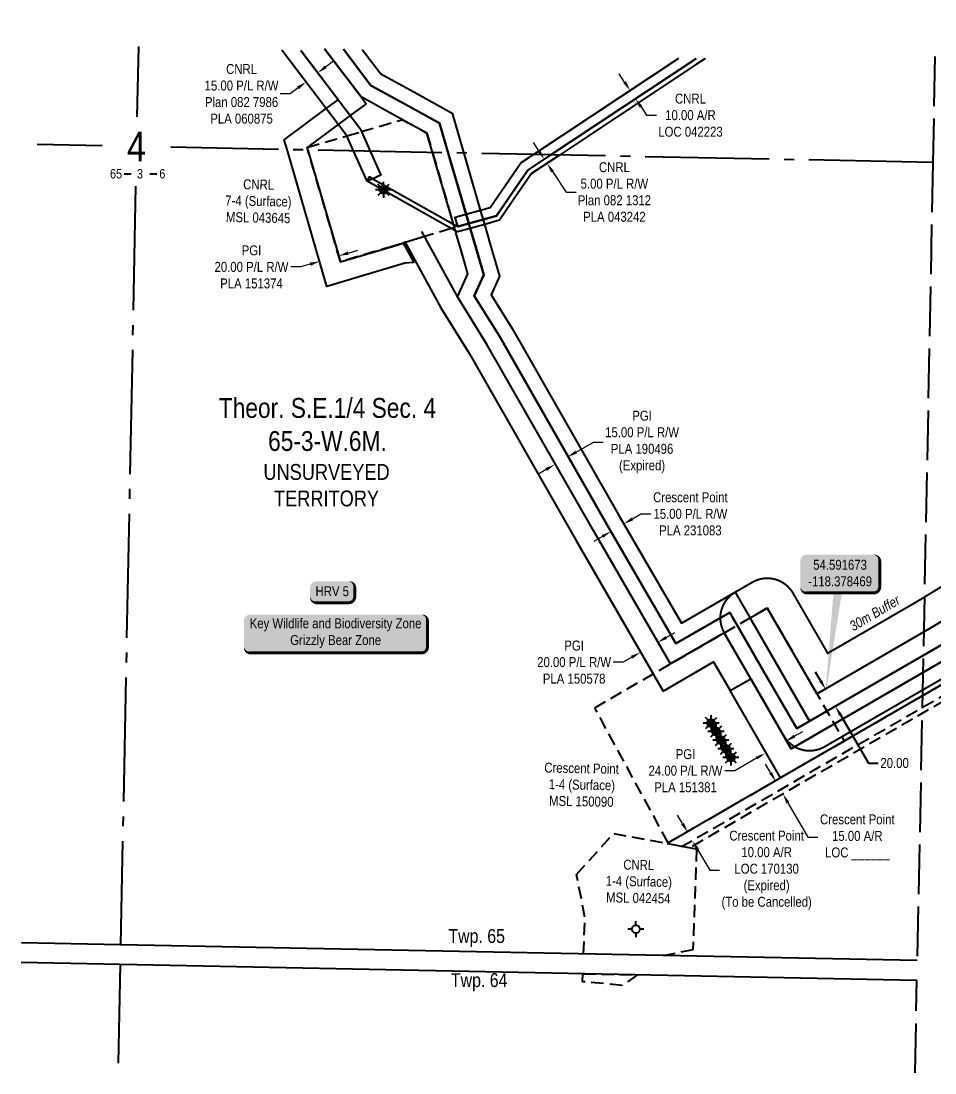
# Model space of a CAD drawing. Extents: x 409342 to 413290, y 6049802 to 6052716.
# Drawn here: x 410050 to 410971, y 6049812 to 6050872 of the extents above; entities that cross this region are included whole.
import ezdxf
from ezdxf.enums import TextEntityAlignment as Align

# ---------------------------------------------------------------- set-up
doc = ezdxf.new("R2010")
doc.units = 0
doc.header["$LTSCALE"] = 5
doc.header["$PDSIZE"] = 5
for name, pattern in [('foc-ACCESSROAD', [3.75, 2.5, -1.25]), ('foc-QUARTERLINE', [33, 25, -3, 2, -3]), ('foc-TIELINE', [1.875, 1.25, -0.625]), ('foc-UNSURVEYED', [12.5, 10, -2.5])]:
    doc.linetypes.add(name, pattern=pattern)
doc.layers.get('Defpoints').update_dxf_attribs({"color": 9})
for name, color, linetype in [('10', 1, 'Continuous'), ('9', 3, 'Continuous'), ('AS-WILDLIFE-BLOCK', 131, 'Continuous'), ('C-RW', 13, 'Continuous'), ('C-WS', 13, 'foc-ACCESSROAD'), ('CG-NOTES', 7, 'Continuous'), ('D-TXT', 6, 'Continuous'), ('DETAIL-T', 7, 'Continuous'), ('F-AR', 190, 'foc-ACCESSROAD'), ('F-RW', 190, 'Continuous'), ('F-WS', 190, 'foc-ACCESSROAD'), ('L-QSEC', 8, 'foc-QUARTERLINE'), ('L-SEC', 7, 'Continuous'), ('L-USEC', 7, 'foc-UNSURVEYED'), ('P-BUFFER-YELLOW', 50, 'foc-TIELINE'), ('P-BUFFER-YELLOW-T', 50, 'Continuous'), ('P-PROPOSED', 10, 'Continuous'), ('P-TXT', 4, 'Continuous')]:
    doc.layers.add(name, color=color, linetype=linetype)
for name, color, linetype, lineweight in [('C-AR-T', 13, 'Continuous', 9), ('C-WS-T', 13, 'Continuous', 9), ('F-AR-T', 190, 'Continuous', 9), ('F-RW-T', 190, 'Continuous', 9), ('F-WS-T', 190, 'Continuous', 9)]:
    doc.layers.add(name, color=color, linetype=linetype, lineweight=lineweight)
doc.styles.add('175L', font='ARIALN.TTF', dxfattribs={"height": 20})
doc.styles.add('80', font='ARIALN.TTF', dxfattribs={"height": 10})
doc.styles.add('80CG', font='ARIALN.TTF', dxfattribs={"height": 10})
doc.styles.add('80L', font='ARIALN.TTF', dxfattribs={"height": 10})
doc.styles.add('SIMPLEX', font='ARIALN.TTF')
doc.dimstyles.new('Compass 5 000', dxfattribs={"dimscale": 5, "dimtxt": 9, "dimasz": 2, "dimexe": 0.2, "dimexo": 0.0625, "dimgap": 0.5, "dimtad": 0, "dimtih": 1, "dimtoh": 1, "dimzin": 0, "dimdsep": 46, "dimtxsty": '80CG', "dimcen": 0.1, "dimse1": 1, "dimse2": 1, "dimclrd": 256, "dimclrt": 256, "dimaunit": 1, "dimadec": 4, "dimazin": 0, "dimtfac": 0.06, "dimtofl": 0, "dimtmove": 0, "dimatfit": 1, "dimfxl": 0.2, "dimtolj": 1, "dimtzin": 0, "dimlwd": -1, "dimarcsym": 0})

# ---------------------------------------------------------------- blocks, each defined once
blk = doc.blocks.new('*D372')
at = {"layer": 'C-AR-T', "color": 255, "transparency": 16777216}
for p, q in [((410716.5, 6050063), (410711.5, 6050071.6)), ((410731.7, 6050037.1), (410743.9, 6050016.1)), ((410743.9, 6050016.1), (410753.9, 6050016.1))]:
    blk.add_line(p, q, dxfattribs=at)
for points in [[(410718, 6050063.8), (410715.1, 6050062.2), (410721.6, 6050054.4)], [(410733.1, 6050037.9), (410730.2, 6050036.3), (410726.6, 6050045.7)]]:
    blk.add_solid(points, dxfattribs=at)
at = {"layer": 'Defpoints', "color": 0, "transparency": 16777216}
for p in [(410854.1, 6050131.9), (410859.2, 6050123.2), (410726.6, 6050045.7)]:
    blk.add_point(p, dxfattribs=at)
at = {"layer": 'C-AR-T', "color": 255, "transparency": 16777216, "insert": (410801.3, 6050016.1), "char_height": 10, "attachment_point": 5, "style": '80CG'}
blk.add_mtext('\\A1;Crescent Point\\P10.00 A/R\\PLOC 170130\\P(Expired)\\P(To be Cancelled)', dxfattribs=at)
blk = doc.blocks.new('*D373')
at = {"layer": 'Defpoints', "color": 0, "transparency": 16777216}
for p in [(410546.7, 6050498.1), (410529.4, 6050488.2), (410674, 6050235.6)]:
    blk.add_point(p, dxfattribs=at)
at = {"layer": 'F-RW-T', "color": 255, "transparency": 16777216}
for p, q in [((410700.1, 6050250.6), (410708.8, 6050255.5)), ((410656.7, 6050225.7), (410646.7, 6050225.7)), ((410665.4, 6050230.7), (410656.7, 6050225.7))]:
    blk.add_line(p, q, dxfattribs=at)
for points in [[(410699.3, 6050252), (410700.9, 6050249.1), (410691.4, 6050245.6)], [(410664.5, 6050232.1), (410666.2, 6050229.2), (410674, 6050235.6)]]:
    blk.add_solid(points, dxfattribs=at)
at = {"layer": 'F-RW-T', "color": 255, "transparency": 16777216, "insert": (410607.2, 6050225.7), "char_height": 10, "attachment_point": 5, "style": '80CG'}
blk.add_mtext('\\A1;PGI\\P20.00 P/L R/W\\PPLA 150578', dxfattribs=at)
blk = doc.blocks.new('*D374')
at = {"layer": 'Defpoints', "color": 0, "transparency": 16777216}
for p in [(410791.6, 6050196.1), (410770.8, 6050184.1), (410799.8, 6050134)]:
    blk.add_point(p, dxfattribs=at)
at = {"layer": 'F-RW-T', "color": 255, "transparency": 16777216}
for p, q in [((410829.2, 6050151), (410837.9, 6050156)), ((410791.1, 6050129), (410769.1, 6050116.3)), ((410769.1, 6050116.3), (410759.1, 6050116.3))]:
    blk.add_line(p, q, dxfattribs=at)
for points in [[(410828.4, 6050152.5), (410830.1, 6050149.6), (410820.6, 6050146)], [(410790.3, 6050130.4), (410792, 6050127.6), (410799.8, 6050134)]]:
    blk.add_solid(points, dxfattribs=at)
at = {"layer": 'F-RW-T', "color": 255, "transparency": 16777216, "insert": (410719.5, 6050116.3), "char_height": 10, "attachment_point": 5, "style": '80CG'}
blk.add_mtext('\\A1;PGI\\P24.00 P/L R/W\\PPLA 151381', dxfattribs=at)
blk = doc.blocks.new('*D375')
at = {"layer": 'Defpoints', "color": 0, "transparency": 16777216}
for p in [(410350.4, 6050630.4), (410350.7, 6050629.5), (410369.6, 6050636)]:
    blk.add_point(p, dxfattribs=at)
at = {"layer": 'F-RW-T', "color": 255, "transparency": 16777216}
for p, q in [((410379.5, 6050637.9), (410389.1, 6050640.7)), ((410331.5, 6050623.9), (410321.5, 6050623.9)), ((410341.1, 6050626.7), (410331.5, 6050623.9))]:
    blk.add_line(p, q, dxfattribs=at)
for points in [[(410379, 6050639.5), (410379.9, 6050636.3), (410369.9, 6050635.1)], [(410340.6, 6050628.3), (410341.5, 6050625.1), (410350.7, 6050629.5)]]:
    blk.add_solid(points, dxfattribs=at)
at = {"layer": 'F-RW-T', "color": 255, "transparency": 16777216, "insert": (410281.9, 6050623.9), "char_height": 10, "attachment_point": 5, "style": '80CG'}
blk.add_mtext('\\A1;PGI\\P20.00 P/L R/W\\PPLA 151374', dxfattribs=at)
blk = doc.blocks.new('*D376')
at = {"layer": 'Defpoints', "color": 0, "transparency": 16777216}
for p in [(410587.7, 6050424.9), (410657.9, 6050334.2), (410645, 6050326.6)]:
    blk.add_point(p, dxfattribs=at)
at = {"layer": 'F-RW-T', "color": 255, "transparency": 16777216}
for p, q in [((410609.3, 6050437.4), (410626.6, 6050447.5)), ((410626.6, 6050447.5), (410636.6, 6050447.5)), ((410579.1, 6050419.8), (410570.5, 6050414.8))]:
    blk.add_line(p, q, dxfattribs=at)
for points in [[(410608.5, 6050438.9), (410610.2, 6050436), (410600.7, 6050432.4)], [(410578.3, 6050421.3), (410579.9, 6050418.4), (410587.7, 6050424.9)]]:
    blk.add_solid(points, dxfattribs=at)
at = {"layer": 'F-RW-T', "color": 255, "transparency": 16777216, "insert": (410675.7, 6050447.5), "char_height": 10, "attachment_point": 5, "style": '80CG'}
blk.add_mtext('\\A1;PGI\\P15.00 P/L R/W\\PPLA 190496\\P(Expired)', dxfattribs=at)
blk = doc.blocks.new('GAS')
h = blk.add_hatch(color=255)
h.dxf.hatch_style = 1
edge = h.paths.add_edge_path()
edge.add_arc((0, 0), 0.9, 0, 360)
for p, q in [((-0.81, 0), (-1.62, 0)), ((-0.57, 0.57), (-1.14, 1.14)), ((0, 0.81), (0, 1.62)), ((0.57, 0.57), (1.14, 1.14)), ((1.62, 0), (0.81, 0)), ((-0.57, -0.57), (-1.14, -1.14)), ((0, -0.81), (0, -1.62)), ((1.14, -1.14), (0.57, -0.57))]:
    blk.add_line(p, q)
blk.add_circle((0, 0), 0.8)
blk = doc.blocks.new('GABD')
for p, q in [((-0.81, 0), (-1.62, 0)), ((0, 0.81), (0, 1.62)), ((1.62, 0), (0.81, 0)), ((0, -0.81), (0, -1.62))]:
    blk.add_line(p, q)
blk.add_circle((0, 0), 0.8)
blk = doc.blocks.new('*D379')
at = {"layer": 'Defpoints', "color": 0, "transparency": 16777216}
for p in [(410641, 6050363.2), (410654, 6050370.8), (410657.3, 6050365)]:
    blk.add_point(p, dxfattribs=at)
at = {"layer": 'F-RW-T', "color": 255, "transparency": 16777216}
for p, q in [((410666, 6050370), (410674.6, 6050375.1)), ((410674.6, 6050375.1), (410684.6, 6050375.1)), ((410635.7, 6050352.4), (410627.1, 6050347.4))]:
    blk.add_line(p, q, dxfattribs=at)
for points in [[(410665.1, 6050371.5), (410666.8, 6050368.6), (410657.3, 6050365)], [(410634.9, 6050353.8), (410636.6, 6050351), (410644.4, 6050357.4)]]:
    blk.add_solid(points, dxfattribs=at)
at = {"layer": 'F-RW-T', "color": 255, "transparency": 16777216, "insert": (410724.4, 6050375.1), "char_height": 10, "attachment_point": 5, "style": '80CG'}
blk.add_mtext('\\A1;Crescent Point\\P15.00 P/L R/W\\PPLA 231083', dxfattribs=at)
blk = doc.blocks.new('*D380')
at = {"layer": 'Defpoints', "color": 0, "transparency": 16777216}
for p in [(410591.2, 6050741.8), (410593.9, 6050737.6), (410579.9, 6050728.3)]:
    blk.add_point(p, dxfattribs=at)
at = {"layer": 'F-RW-T', "color": 255, "transparency": 16777216}
for p, q in [((410571.6, 6050740.9), (410566.1, 6050749.2)), ((410585.4, 6050720), (410599.1, 6050699.4)), ((410599.1, 6050699.4), (410609.1, 6050699.4))]:
    blk.add_line(p, q, dxfattribs=at)
for points in [[(410573, 6050741.8), (410570.2, 6050739.9), (410577.1, 6050732.5)], [(410586.8, 6050720.9), (410584, 6050719.1), (410579.9, 6050728.3)]]:
    blk.add_solid(points, dxfattribs=at)
at = {"layer": 'F-RW-T', "color": 255, "transparency": 16777216, "insert": (410647.8, 6050699.4), "char_height": 10, "attachment_point": 5, "style": '80CG'}
blk.add_mtext('\\A1;CNRL \\P5.00 P/L R/W\\PPlan 082 1312\\PPLA 043242', dxfattribs=at)
blk = doc.blocks.new('*D381')
at = {"layer": 'Defpoints', "color": 0, "transparency": 16777216}
for p in [(410659.6, 6050799.2), (410665.1, 6050790.8), (410669.1, 6050793.4)]:
    blk.add_point(p, dxfattribs=at)
at = {"layer": 'F-AR-T', "color": 255, "transparency": 16777216}
for p, q in [((410658.1, 6050810.2), (410652.5, 6050818.5)), ((410674.7, 6050785.1), (410680.2, 6050776.8)), ((410680.2, 6050776.8), (410690.2, 6050776.8))]:
    blk.add_line(p, q, dxfattribs=at)
for points in [[(410659.5, 6050811.1), (410656.7, 6050809.2), (410663.6, 6050801.8)], [(410676, 6050786), (410673.3, 6050784.2), (410669.1, 6050793.4)]]:
    blk.add_solid(points, dxfattribs=at)
at = {"layer": 'F-AR-T', "color": 255, "transparency": 16777216, "insert": (410724.5, 6050776.8), "char_height": 10, "attachment_point": 5, "style": '80CG'}
blk.add_mtext('\\A1;CNRL\\P10.00 A/R\\PLOC 042223', dxfattribs=at)
blk = doc.blocks.new('*D386')
at = {"layer": 'Defpoints', "color": 0, "transparency": 16777216}
for p in [(410336.9, 6050810.4), (410338.6, 6050808.2), (410350.5, 6050817.2)]:
    blk.add_point(p, dxfattribs=at)
at = {"layer": 'F-RW-T', "color": 255, "transparency": 16777216}
for p, q in [((410356.7, 6050825.5), (410364.7, 6050831.6)), ((410320.9, 6050798.3), (410310.9, 6050798.3)), ((410328.9, 6050804.4), (410320.9, 6050798.3))]:
    blk.add_line(p, q, dxfattribs=at)
for points in [[(410355.7, 6050826.8), (410357.8, 6050824.2), (410348.8, 6050819.5)], [(410327.9, 6050805.7), (410329.9, 6050803), (410336.9, 6050810.4)]]:
    blk.add_solid(points, dxfattribs=at)
at = {"layer": 'F-RW-T', "color": 255, "transparency": 16777216, "insert": (410271.9, 6050798.3), "char_height": 10, "attachment_point": 5, "style": '80CG'}
blk.add_mtext('\\A1;CNRL \\P15.00 P/L R/W\\PPlan 082 7986\\PPLA 060875', dxfattribs=at)
blk = doc.blocks.new('*D389')
at = {"layer": 'Defpoints', "color": 0, "transparency": 16777216}
for p in [(410928.5, 6050237.8), (410938.6, 6050220.5), (410860.7, 6050198.4)]:
    blk.add_point(p, dxfattribs=at)
at = {"layer": 'P-TXT', "color": 255, "transparency": 16777216}
for p, q in [((410855.7, 6050207.1), (410850.6, 6050215.7)), ((410875.7, 6050172.5), (410903.9, 6050124)), ((410903.9, 6050124), (410913.9, 6050124))]:
    blk.add_line(p, q, dxfattribs=at)
for points in [[(410857.1, 6050207.9), (410854.2, 6050206.3), (410860.7, 6050198.4)], [(410877.2, 6050173.3), (410874.3, 6050171.7), (410870.7, 6050181.1)]]:
    blk.add_solid(points, dxfattribs=at)
at = {"layer": 'P-TXT', "color": 255, "transparency": 16777216, "insert": (410930.3, 6050124), "char_height": 10, "attachment_point": 5, "style": '80CG'}
blk.add_mtext('\\A1;20.00', dxfattribs=at)
blk = doc.blocks.new('*U390')
h = blk.add_hatch(color=255)
edge = h.paths.add_edge_path()
edge.add_line((-86.5, -20), (86.5, -20))
edge.add_arc((86.5, -14), 6, 270, 360)
edge.add_line((92.5, -14), (92.5, 12.5))
edge.add_arc((86.5, 12.5), 6, 0, 90)
edge.add_line((86.5, 18.5), (-86.5, 18.5))
edge.add_arc((-86.5, 12.5), 6, 90, 180)
edge.add_line((-92.5, 12.5), (-92.5, -14))
edge.add_arc((-86.5, -14), 6, 180, 270)
at = {"color": 131, "flags": 128}
blk.add_lwpolyline([(-86.5, -20, 3, 3, 0), (86.5, -20, 3, 3, 0.414214), (92.5, -14, 3, 3, 0), (92.5, 12.5, 3, 0, 0.414214), (86.5, 18.5, 0, 0, 0), (-86.5, 18.5, 0, 0, 0.414214), (-92.5, 12.5, 0, 0, 0), (-92.5, -14, 0, 3, 0.414214)], format="xyseb", close=True, dxfattribs=at)
at = {"color": 131, "style": '80'}
blk.add_attdef('ENTER_TEXT_001', (-36, -5), '', height=10, dxfattribs=at)
blk = doc.blocks.new('*D391')
at = {"layer": 'Defpoints', "color": 0, "transparency": 16777216}
for p in [(410802.6, 6050101.3), (410810.1, 6050088.3), (410817.8, 6050092.7)]:
    blk.add_point(p, dxfattribs=at)
at = {"layer": 'F-AR-T', "color": 255, "transparency": 16777216}
for p, q in [((410805.3, 6050114.4), (410800.2, 6050123)), ((410822.8, 6050084.1), (410842.9, 6050049.2)), ((410842.9, 6050049.2), (410852.9, 6050049.2))]:
    blk.add_line(p, q, dxfattribs=at)
for points in [[(410806.7, 6050115.2), (410803.8, 6050113.5), (410810.3, 6050105.7)], [(410824.2, 6050084.9), (410821.3, 6050083.2), (410817.8, 6050092.7)]]:
    blk.add_solid(points, dxfattribs=at)
at = {"layer": 'F-AR-T', "color": 255, "transparency": 16777216, "insert": (410892.7, 6050049.2), "char_height": 10, "attachment_point": 5, "style": '80CG'}
blk.add_mtext('\\A1;Crescent Point\\P15.00 A/R^JLOC ______', dxfattribs=at)
blk = doc.blocks.new('*U541')
h = blk.add_hatch(color=254)
edge = h.paths.add_edge_path()
edge.add_line((-34, -20), (34, -20))
edge.add_arc((34, -14), 6, 270, 360)
edge.add_line((40, -14), (40, 12.5))
edge.add_arc((34, 12.5), 6, 0, 90)
edge.add_line((34, 18.5), (-34, 18.5))
edge.add_arc((-34, 12.5), 6, 90, 180)
edge.add_line((-40, 12.5), (-40, -14))
edge.add_arc((-34, -14), 6, 180, 270)
at = {"color": 1, "flags": 128}
blk.add_lwpolyline([(-34, -20, 3, 3, 0), (34, -20, 3, 3, 0.414214), (40, -14, 3, 3, 0), (40, 12.5, 3, 0, 0.414214), (34, 18.5, 0, 0, 0), (-34, 18.5, 0, 0, 0.414214), (-40, 12.5, 0, 0, 0), (-40, -14, 0, 3, 0.414214)], format="xyseb", close=True, dxfattribs=at)
at = {"color": 254, "flags": 128}
blk.add_lwpolyline([(-15.2, -126.2, 0, 10, 0), (0, 0, 5, 5, 0)], format="xyseb", dxfattribs=at)
at = {"color": 1, "style": '80'}
blk.add_attdef('ENTER_TEXT_001', (-36, -5), '', height=10, dxfattribs=at)
blk = doc.blocks.new('*U544')
h = blk.add_hatch(color=254)
edge = h.paths.add_edge_path()
edge.add_line((-16.5, -11.5), (16.5, -11.5))
edge.add_arc((16.5, -5.5), 6, 270, 360)
edge.add_line((22.5, -5.5), (22.5, 4))
edge.add_arc((16.5, 4), 6, 0, 90)
edge.add_line((16.5, 10), (-16.5, 10))
edge.add_arc((-16.5, 4), 6, 90, 180)
edge.add_line((-22.5, 4), (-22.5, -5.5))
edge.add_arc((-16.5, -5.5), 6, 180, 270)
at = {"color": 1, "flags": 128}
blk.add_lwpolyline([(-16.5, -11.5, 3, 3, 0), (16.5, -11.5, 3, 3, 0.414214), (22.5, -5.5, 3, 3, 0), (22.5, 4, 3, 0, 0.414214), (16.5, 10, 0, 0, 0), (-16.5, 10, 0, 0, 0.414214), (-22.5, 4, 0, 0, 0), (-22.5, -5.5, 0, 3, 0.414214)], format="xyseb", close=True, dxfattribs=at)
blk.add_lwpolyline([(-15.9, 0, 0, 10, 0), (0, 0, 5, 5, 0)], format="xyseb", dxfattribs=at)
at = {"color": 1, "style": '80'}
blk.add_attdef('ENTER_TEXT_001', (-36, -5), '', height=10, dxfattribs=at)

msp = doc.modelspace()

# ---------------------------------------------------------------- linework, layer by layer
at = {"layer": '9', "color": 255}
for p, q in [((410160.774, 6050717.353), (410153.571, 6050717.353)), ((410186.549, 6050717.353), (410179.346, 6050717.353))]:
    msp.add_line(p, q, dxfattribs=at)
at = {"layer": 'C-RW', "color": 255, "flags": 128}
msp.add_lwpolyline([(410393.592, 6050843.122), (410412.363, 6050818.421), (410448.473, 6050798.591), (410484.152, 6050779.008), (410493.296, 6050747.607), (410514.302, 6050675.513), (410515.342, 6050671.945), (410516.298, 6050668.659), (410516.737, 6050667.152), (410522.334, 6050647.945), (410531.993, 6050614.789), (410523.536, 6050595.974), (410544.688, 6050561.913), (410652.921, 6050372.572), (410715.296, 6050264.84), (410769.592, 6050296.22), (410811.275, 6050224.071), (410844.608, 6050166.407), (410831.628, 6050158.903), (410798.292, 6050216.57), (410764.111, 6050275.735), (410709.827, 6050244.362), (410639.925, 6050365.096), (410531.806, 6050554.235), (410506.589, 6050594.843), (410516.053, 6050615.898), (410478.901, 6050743.412), (410471.493, 6050768.852), (410402.354, 6050806.812), (410374.582, 6050843.356)], dxfattribs=at)
at = {"layer": 'C-WS', "color": 255}
msp.add_lwpolyline([(410627.95, 6050179.755), (410758.71, 6050255.28), (410801.987, 6050280.276), (410879.477, 6050146.115), (410827.543, 6050116.119), (410702.038, 6050043.629), (410627.936, 6050179.759)], dxfattribs=at)
at = {"layer": 'Defpoints', "color": 6}
msp.add_line((410826.15, 6050138.42), (410785.31, 6050209.07), dxfattribs=at)
at = {"layer": 'F-AR', "color": 255, "flags": 128}
for points in [[(411899.593, 6050515.241), (411893.06, 6050515.421), (411830.917, 6050514.468), (411785.082, 6050516.47), (411707.892, 6050493.035), (411590.836, 6050455.651), (411409.067, 6050397.304), (411175.067, 6050322.236), (410996.186, 6050213.613, -0.00541445), (410995.814, 6050213.392), (410815.385, 6050109.108), (410701.028, 6050043.046), (410701.154, 6050043.022), (410723.675, 6050038.813), (410822.888, 6050096.127), (411003.317, 6050200.411, 0.00541445), (411003.968, 6050200.797), (411181.334, 6050308.501), (411413.649, 6050383.028), (411595.408, 6050441.372), (411711.486, 6050478.443), (411786.987, 6050501.379), (411830.705, 6050499.469), (411893.29, 6050500.43), (411899.593, 6050500.256)], [(411893.06, 6050515.421), (411830.917, 6050514.468), (411785.082, 6050516.47), (411707.892, 6050493.035), (411590.836, 6050455.651), (411409.067, 6050397.304), (411175.067, 6050322.236), (410996.186, 6050213.613, -0.00541445), (410995.814, 6050213.392), (410815.385, 6050109.108), (410701.028, 6050043.046), (410701.154, 6050043.022), (410716.253, 6050040.2), (410820.514, 6050100.43), (411000.942, 6050204.714, 0.00541445), (411001.501, 6050205.045), (411179.372, 6050313.056), (411412.248, 6050387.763), (411594.011, 6050446.108), (411710.991, 6050483.467), (411786.478, 6050506.385), (411830.902, 6050504.445), (411893.34, 6050505.403), (411899.593, 6050505.231)]]:
    msp.add_lwpolyline(points, format="xyb", dxfattribs=at)
at = {"layer": 'F-RW', "color": 255}
for points in [[(410331.743, 6050841.895), (410391.128, 6050763.752), (410392.695, 6050760.255), (410401.556, 6050740.471), (410412.346, 6050716.395), (410404.208, 6050712.854), (410398.459, 6050710.353), (410384.934, 6050740.802), (410378.177, 6050756.026), (410312.677, 6050842.274)], [(410355.572, 6050843.591), (410392.344, 6050795.204), (410397.555, 6050788.346), (410381.475, 6050776.453), (410369.428, 6050767.544), (410338.044, 6050744.333), (410338.803, 6050741.722), (410371.606, 6050629.133), (410425.009, 6050644.984), (410434.853, 6050647.986), (410445.583, 6050628.521), (410436.517, 6050627.707), (410358.042, 6050604.194), (410317.852, 6050742.139), (410314.945, 6050752.123), (410357.332, 6050783.472), (410369.374, 6050792.376), (410331.742, 6050841.895)], [(410739.137, 6050833.798), (410738.833, 6050833.596), (410730.499, 6050828.078), (410609.659, 6050748.061), (410592.474, 6050736.674), (410564.126, 6050717.91), (410543.38, 6050687.697), (410531.88, 6050670.949), (410517.077, 6050666.844), (410502.404, 6050662.775), (410489.445, 6050659.181), (410487.509, 6050660.269), (410483.355, 6050662.605), (410398.459, 6050710.353), (410400.91, 6050714.71), (410404.208, 6050712.854), (410485.512, 6050667.126), (410490.098, 6050664.547), (410501.063, 6050667.597), (410515.672, 6050671.643), (410528.789, 6050675.283), (410560.555, 6050721.542), (410583.681, 6050736.848), (410727.738, 6050832.246), (410730.344, 6050833.972)], [(410730.344, 6050833.972), (410727.738, 6050832.246), (410583.682, 6050736.848), (410560.555, 6050721.542), (410528.789, 6050675.283), (410490.098, 6050664.547), (410487.424, 6050674.182), (410522.609, 6050683.946), (410553.413, 6050728.804), (410566.09, 6050737.198), (410712.643, 6050834.324)], [(410436.26, 6050649.89), (410472.98, 6050582.65), (410501.75, 6050536.32), (410609.6, 6050347.65), (410697.067, 6050196.578), (410747.86, 6050225.94), (410764.54, 6050197.07), (410785.31, 6050209.07), (410758.627, 6050255.255), (410704.358, 6050223.884), (410626.928, 6050357.619), (410518.925, 6050546.557), (410490.258, 6050592.722), (410453.805, 6050659.472)]]:
    msp.add_lwpolyline(points, dxfattribs=at)
at = {"layer": 'F-RW', "color": 255, "flags": 128}
for points in [[(410785.31, 6050209.07), (410826.15, 6050138.42), (410985.81, 6050230.7), (411166.71, 6050340.55), (411402.96, 6050416.34), (411584.74, 6050474.69), (411703.1, 6050512.49), (411711.07, 6050513.89), (411827.97, 6050534.4), (411831.57, 6050534.45), (411893.22, 6050535.4), (411893.539, 6050535.391), (411899.593, 6050535.224)], [(410996.001, 6050213.5), (410815.385, 6050109.108), (410764.541, 6050197.064), (410785.31, 6050209.07), (410826.15, 6050138.42), (410985.81, 6050230.7)]]:
    msp.add_lwpolyline(points, dxfattribs=at)
at = {"layer": 'F-WS', "color": 255}
for points in [[(410425.009, 6050644.984), (410371.606, 6050629.133), (410338.803, 6050741.722), (410338.044, 6050744.333), (410378.177, 6050756.026), (410392.695, 6050760.255), (410434.045, 6050772.303), (410458.834, 6050758.697), (410464.507, 6050739.218), (410485.512, 6050667.126), (410486.55, 6050663.562), (410483.355, 6050662.605), (410454.359, 6050653.919), (410444.608, 6050651), (410434.853, 6050647.986), (410425.009, 6050644.984)], [(410701.154, 6050043.022), (410701.611, 6050042.937), (410715.593, 6050040.324), (410716.712, 6050040.114), (410717.608, 6050039.947), (410730.661, 6050037.508), (410727.018, 6049935.962), (410698.425, 6049930.109), (410616.767, 6049931.731), (410618.096, 6049968.72), (410609.675, 6050011.833), (410647.115, 6050053.12), (410701.154, 6050043.022)], [(410671.242, 6049910.536), (410655.581, 6049900.013), (410615.762, 6049903.769), (410616.044, 6049911.633), (410671.242, 6049910.536)]]:
    msp.add_lwpolyline(points, close=True, dxfattribs=at)
at = {"layer": 'L-QSEC', "color": 255}
for p, q in [((410167.847, 6050845.907), (410166.447, 6050775.153)), ((410131.334, 6050745.857), (410065.875, 6050747.159)), ((410968.895, 6050729.209), (410200.572, 6050744.481)), ((410165.063, 6050705.198), (410149.946, 6049941.032)), ((410149.55, 6049920.927), (410147.593, 6049821.701))]:
    msp.add_line(p, q, dxfattribs=at)
at = {"layer": 'L-SEC', "color": 255}
for p, q in [((410149.946, 6049941.032), (410049.967, 6049943.02)), ((410953.135, 6049925.059), (410149.946, 6049941.032)), ((410149.55, 6049920.927), (410049.57, 6049922.916)), ((410952.741, 6049904.954), (410149.55, 6049920.927))]:
    msp.add_line(p, q, dxfattribs=at)
at = {"layer": 'L-USEC', "color": 255}
for p, q in [((410970.989, 6050835.998), (410968.895, 6050729.209)), ((410968.895, 6050729.209), (410953.135, 6049925.059)), ((410950.917, 6049811.784), (410952.741, 6049904.954))]:
    msp.add_line(p, q, dxfattribs=at)
at = {"layer": 'P-BUFFER-YELLOW', "const_width": 1.999}
msp.add_lwpolyline([(411428.918, 6050579.549), (411469.41, 6050453.418, -0.41422327), (411450.023, 6050415.7), (411407.545, 6050402.065), (411172.977, 6050326.815), (410993.731, 6050217.969, -0.00541445), (410993.172, 6050217.638), (410859.614, 6050140.444, -0.41422681), (410818.646, 6050151.402), (410758.632, 6050255.247, -0.41421356), (410769.591, 6050296.214), (410786.899, 6050306.217, -0.41421356), (410827.867, 6050295.258), (410862.872, 6050234.687), (410952.689, 6050286.599), (411136.522, 6050398.23, -0.05889166), (411142.926, 6050401.153), (411377.995, 6050476.564), (411352.78, 6050555.107, -0.41421356), (411372.166, 6050592.825), (411391.2, 6050598.935, -0.41421356)], format="xyb", close=True, dxfattribs=at)

# ---------------------------------------------------------------- block references
at = {"layer": 'AS-WILDLIFE-BLOCK'}
ref = msp.add_blockref('*U390', (410366.857, 6050255.023), dxfattribs=at)
ref.add_attrib('ENTER_TEXT_001', 'Key Wildlife and Biodiversity Zone', (410280.083, 6050259.83), dxfattribs={"layer": '0', "color": 131, "height": 10, "style": '80'})
ref.add_attrib('ENTER_TEXT_002', 'Grizzly Bear Zone', (410320.946, 6050242.986), dxfattribs={"layer": '0', "color": 131, "height": 10, "style": '80'})
at = {"layer": 'CG-NOTES'}
ref = msp.add_blockref('*U544', (410363.549, 6050297.124), dxfattribs=dict(at, xscale=0.9995596, yscale=0.9995596, zscale=0.9995596))
ref.add_attrib('ENTER_TEXT_001', 'HRV 5', (410346.49, 6050292.212), dxfattribs={"layer": '0', "color": 1, "height": 9.9956, "style": '80'})
at = {"layer": 'Defpoints'}
for name, p, xscale, yscale, zscale in [('GAS', (410415.116, 6050701.498), 4.997797999999992, 4.997797999999992, 4.997797999999992), ('GAS', (410745.261, 6050164.346), 4.997797999999992, 4.997797999999992, 4.997797999999992), ('GAS', (410750.264, 6050155.788), 4.997797999999992, 4.997797999999992, 4.997797999999992), ('GAS', (410755.2, 6050147.121), 4.997797999999992, 4.997797999999992, 4.997797999999992), ('GAS', (410760.265, 6050138.451), 4.997797999999992, 4.997797999999992, 4.997797999999992), ('GAS', (410765.266, 6050129.782), 4.997797999999992, 4.997797999999992, 4.997797999999992), ('GABD', (410669.45, 6049956.65), 4.997810549999897, 4.997810549999897, 4.997810549999897)]:
    msp.add_blockref(name, p, dxfattribs=dict(at, xscale=xscale, yscale=yscale, zscale=zscale))

# ---------------------------------------------------------------- texts
at = {"layer": '10', "color": 255, "style": 'SIMPLEX'}
msp.add_attdef('4', text='', height=29.987, dxfattribs=at).set_placement((410165.854, 6050745.171), align=Align.MIDDLE)
at = {"layer": '10', "color": 255, "style": '80L'}
msp.add_attdef('65', text='', height=9.496, dxfattribs=at).set_placement((410151.426, 6050717.815), align=Align.MIDDLE_RIGHT)
msp.add_attdef('3', text='', height=9.496, dxfattribs=at).set_placement((410169.475, 6050717.815), align=Align.MIDDLE_CENTER)
msp.add_attdef('6', text='', height=9.496, dxfattribs=at).set_placement((410189.012, 6050717.815), align=Align.MIDDLE_LEFT)
at = {"layer": 'C-WS-T', "color": 255, "insert": (410575.824, 6050124.576), "char_height": 9.99564, "attachment_point": 1, "rotation": 358.877107, "style": '80'}
msp.add_mtext_dynamic_manual_height_columns('\\pi1.4515;Crescent Point\\P\\pi6.2482;1-4 (Surface)\\P\\pi6.9368;MSL 150090', width=77.39305, gutter_width=45, heights=[0], dxfattribs=at)
at = {"layer": 'D-TXT', "color": 255, "char_height": 14, "attachment_point": 1, "style": '80L'}
for s, width, insert in [('Twp. 65', 113.04398, (410480.433, 6049956.79)), ('Twp. 64', 112.79569, (410482.957, 6049912.322))]:
    msp.add_mtext_dynamic_manual_height_columns(s, width=width, gutter_width=47.5, heights=[0], dxfattribs=dict(at, insert=insert))
at = {"layer": 'F-WS-T', "color": 255, "char_height": 9.99564, "attachment_point": 1, "rotation": 358.877107, "style": '80'}
for s, width, insert in [('\\pi18.02;CNRL\\P\\pi0.31248;7-4 (Surface)\\P\\pi1.308;MSL 043645', 66.22391, (410255.62, 6050712.632)), ('\\pi57.015;CNRL\\P\\pi39.659;1-4 (Surface)\\P\\pi40.347;MSL 042454', 144.21392, (410599.846, 6050027.894))]:
    msp.add_mtext_dynamic_manual_height_columns(s, width=width, gutter_width=45, heights=[0], dxfattribs=dict(at, insert=insert))

# ---------------------------------------------------------------- dimensions: what is measured, and where the dimension line sits
at = {"layer": 'C-AR-T', "color": 255}
dim = msp.add_linear_dim(base=(410726.615, 6050045.727), p1=(410854.1, 6050131.86), p2=(410859.151, 6050123.222), angle=300.315348, text='Crescent Point\\P10.00 A/R\\PLOC 170130\\P(Expired)\\P(To be Cancelled)', dimstyle='Compass 5 000', override={"dimclrd": 255, "dimclrt": 255}, dxfattribs=at)
dim.commit()
dim.dimension.update_dxf_attribs({"geometry": '*D372', "text_midpoint": (410801.264, 6050016.111), "dimtype": 161})
at = {"layer": 'F-AR-T', "color": 255}
dim = msp.add_aligned_dim(p1=(410659.575, 6050799.154), p2=(410665.121, 6050790.78), distance=4.819, text='CNRL\\P10.00 A/R\\PLOC 042223', dimstyle='Compass 5 000', override={"dimclrd": 255, "dimclrt": 255}, dxfattribs=at)
dim.commit()
dim.dimension.update_dxf_attribs({"geometry": '*D381', "text_midpoint": (410724.482, 6050776.765)})
dim = msp.add_linear_dim(base=(410817.756, 6050092.736), p1=(410802.566, 6050101.275), p2=(410810.067, 6050088.293), angle=300.022161, text='Crescent Point\\P15.00 A/R^JLOC ______', dimstyle='Compass 5 000', override={"dimclrd": 255, "dimclrt": 255}, dxfattribs=at)
dim.commit()
dim.dimension.update_dxf_attribs({"geometry": '*D391', "text_midpoint": (410892.688, 6050049.179), "dimtype": 161})
at = {"layer": 'F-RW-T', "color": 255}
for base, p1, p2, angle, text, picture, middle in [((410336.867, 6050810.421), (410350.493, 6050817.222), (410338.576, 6050808.172), 217.214061, 'CNRL \\P15.00 P/L R/W\\PPlan 082 7986\\PPLA 060875', '*D386', (410271.854, 6050798.325)), ((410579.907, 6050728.347), (410591.174, 6050741.81), (410593.936, 6050737.642), 303.529092, 'CNRL \\P5.00 P/L R/W\\PPlan 082 1312\\PPLA 043242', '*D380', (410647.765, 6050699.44)), ((410587.737, 6050424.864), (410657.931, 6050334.156), (410644.97, 6050326.606), 210.219651, 'PGI\\P15.00 P/L R/W\\PPLA 190496\\P(Expired)', '*D376', (410675.699, 6050447.508)), ((410674.049, 6050235.641), (410546.716, 6050498.13), (410529.363, 6050488.188), 209.80869, 'PGI\\P20.00 P/L R/W\\PPLA 150578', '*D373', (410607.156, 6050225.698)), ((410799.779, 6050134.004), (410791.591, 6050196.14), (410770.81, 6050184.129), 210.024971, 'PGI\\P24.00 P/L R/W\\PPLA 151381', '*D374', (410719.53, 6050116.256))]:
    dim = msp.add_linear_dim(base=base, p1=p1, p2=p2, angle=angle, text=text, dimstyle='Compass 5 000', override={"dimclrd": 255, "dimclrt": 255}, dxfattribs=at)
    dim.commit()
    dim.dimension.update_dxf_attribs({"geometry": picture, "text_midpoint": middle, "dimtype": 161})
for p1, p2, distance, text, picture, middle in [((410369.626, 6050635.962), (410350.417, 6050630.365), 0.859, 'PGI\\P20.00 P/L R/W\\PPLA 151374', '*D375', (410281.916, 6050623.946)), ((410640.993, 6050363.24), (410653.955, 6050370.79), -6.712, 'Crescent Point\\P15.00 P/L R/W\\PPLA 231083', '*D379', (410724.377, 6050375.056))]:
    dim = msp.add_aligned_dim(p1=p1, p2=p2, distance=distance, text=text, dimstyle='Compass 5 000', override={"dimclrd": 255, "dimclrt": 255}, dxfattribs=at)
    dim.commit()
    dim.dimension.update_dxf_attribs({"geometry": picture, "text_midpoint": middle})
at = {"layer": 'P-TXT'}
dim = msp.add_linear_dim(base=(410860.68, 6050198.438), p1=(410938.555, 6050220.513), p2=(410928.522, 6050237.804), angle=120.124644, text='20.00', dimstyle='Compass 5 000', override={"dimclrd": 255, "dimclrt": 255}, dxfattribs=at)
dim.commit()
dim.dimension.update_dxf_attribs({"geometry": '*D389', "text_midpoint": (410930.282, 6050123.969), "dimtype": 161})

# ---------------------------------------------------------------- next in the draw order: texts
at = {"layer": 'Defpoints', "color": 3, "insert": (410358.498, 6050491.852), "char_height": 20, "width": 229.27718, "attachment_point": 2, "style": '175L', "bg_fill": 3, "box_fill_scale": 1.15, "bg_fill_color": 256, "bg_fill_true_color": 256, "bg_fill_transparency": 0}
msp.add_mtext('Theor. S.E.1/4 Sec. 4 \\P65-3-W.6M.', dxfattribs=at)
at = {"layer": 'Defpoints', "color": 3, "insert": (410357.577, 6050403.882), "char_height": 16, "attachment_point": 5, "style": '80L', "bg_fill": 3, "box_fill_scale": 1.15, "bg_fill_color": 256, "bg_fill_true_color": 256, "bg_fill_transparency": 0}
msp.add_mtext_dynamic_manual_height_columns('UNSURVEYED TERRITORY', width=126.41375, gutter_width=47.5, heights=[0], dxfattribs=at)

# ---------------------------------------------------------------- next in the draw order: linework, layer by layer
at = {"layer": 'F-RW', "color": 255, "flags": 128}
for points in [[(410985.81, 6050230.7), (410826.15, 6050138.42), (410785.31, 6050209.07), (410758.63, 6050255.25), (410704.358, 6050223.884), (410626.928, 6050357.619), (410518.925, 6050546.557), (410490.258, 6050592.722), (410489.676, 6050593.787), (410500.113, 6050617.007), (410493.544, 6050639.557), (410487.948, 6050658.764), (410487.509, 6050660.269), (410486.55, 6050663.562), (410485.512, 6050667.126), (410464.507, 6050739.218), (410458.834, 6050758.697), (410434.045, 6050772.303), (410392.344, 6050795.204), (410355.572, 6050843.591)], [(410374.582, 6050843.356), (410402.354, 6050806.812), (410441.259, 6050785.447), (410471.493, 6050768.852), (410478.901, 6050743.412), (410499.907, 6050671.319), (410500.946, 6050667.753), (410501.904, 6050664.464), (410502.343, 6050662.958), (410507.939, 6050643.751), (410516.053, 6050615.898), (410506.589, 6050594.843), (410531.806, 6050554.235), (410639.925, 6050365.096), (410709.827, 6050244.362), (410764.111, 6050275.735), (410798.292, 6050216.57), (410831.628, 6050158.903), (410978.167, 6050243.6)]]:
    msp.add_lwpolyline(points, dxfattribs=at)

# ---------------------------------------------------------------- next in the draw order: texts
at = {"layer": 'P-BUFFER-YELLOW-T', "insert": (410883.599, 6050265.305), "char_height": 9.9956, "attachment_point": 1, "rotation": 30.566803, "style": '80L', "bg_fill": 2}
msp.add_mtext_dynamic_manual_height_columns('{\\fArial Narrow|b0|i1|c0|p34;30m Buffer}', width=62.19912, gutter_width=50, heights=[0], dxfattribs=at)

# ---------------------------------------------------------------- next in the draw order: linework, layer by layer
at = {"layer": 'P-PROPOSED'}
msp.add_lwpolyline([(411400.366, 6050570.384), (411440.858, 6050444.252), (411398.38, 6050430.617), (411160.443, 6050354.285), (410978.167, 6050243.6), (410844.609, 6050166.406), (410784.595, 6050270.251), (410801.904, 6050280.254), (410851.914, 6050193.719), (410967.975, 6050260.8), (411152.086, 6050372.599), (411392.27, 6050449.651), (411415.713, 6050457.176), (411381.332, 6050564.273)], close=True, dxfattribs=at)

# ---------------------------------------------------------------- next in the draw order: block references
at = {"layer": 'DETAIL-T', "color": 2}
ref = msp.add_blockref('*U541', (410875.286, 6050315.431), dxfattribs=dict(at, xscale=0.9995596, yscale=0.9995596, zscale=0.9995596))
ref.add_attrib('ENTER_TEXT_001', '54.591673', (410848.265, 6050318.848), dxfattribs={"layer": '0', "color": 1, "height": 9.9956, "style": '80'})
ref.add_attrib('ENTER_TEXT_002', '-118.378469', (410843.21, 6050302.148), dxfattribs={"layer": '0', "color": 1, "height": 9.9956, "style": '80'})

doc.saveas('drawing.dxf')
